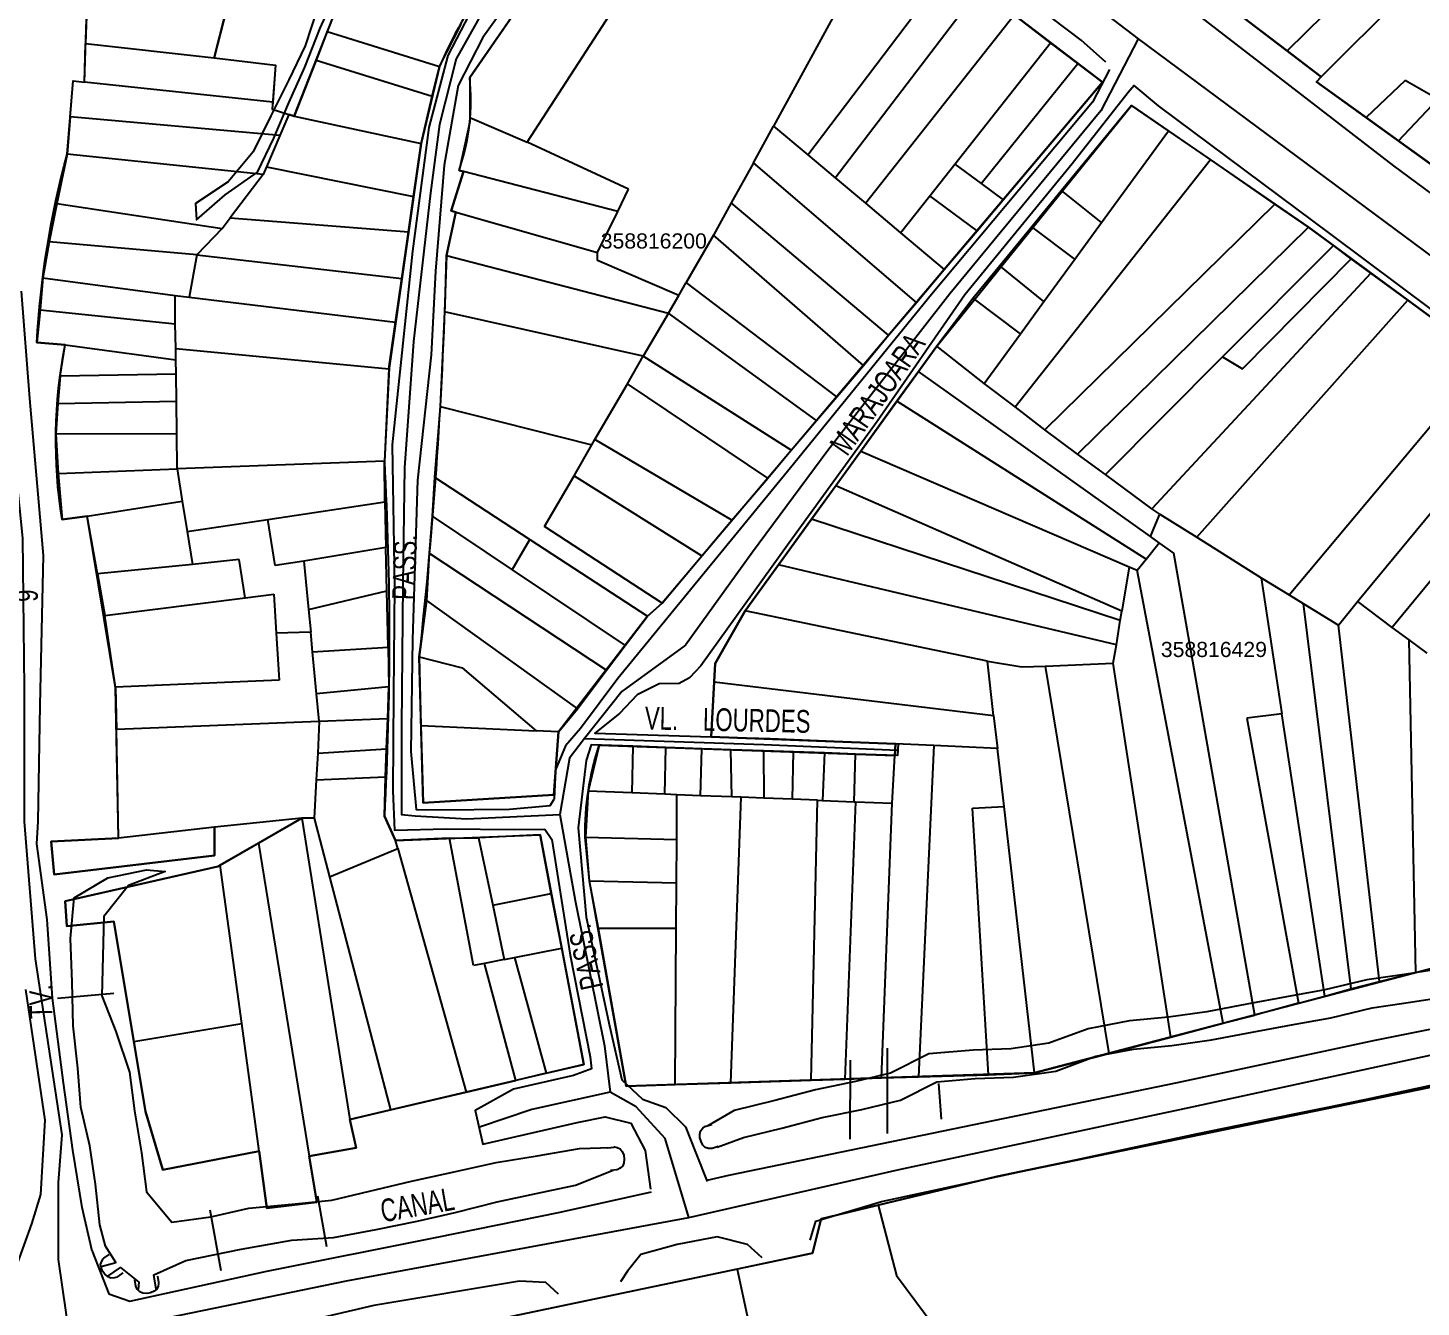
# Model space of a CAD drawing. Extents: x 201512 to 203323, y 4836571 to 4838029.
# Drawn here: x 202866.2 to 203049.9, y 4836913.9 to 4837082.5 of the extents above; entities that cross this region are included whole.
import ezdxf

# ---------------------------------------------------------------- set-up
doc = ezdxf.new("R2010")
doc.units = 0
doc.header["$LTSCALE"] = 1.5
doc.header["$MEASUREMENT"] = 0
for name, color, linetype in [('CD-MALHA-LOTES', 40, 'CONTINUOUS'), ('CD_TXT_QUADRA', 7, 'CONTINUOUS'), ('HD-CANAIS', 7, 'CONTINUOUS'), ('HD-TXT-CANAIS', 7, 'CONTINUOUS'), ('RU-QUADRAS', 6, 'CONTINUOUS'), ('SV-EIXO-RUA-N-PAV', 6, 'CONTINUOUS'), ('SV-EIXO-RUA-PAV', 20, 'CONTINUOUS'), ('SV-ESTIVAS', 7, 'CONTINUOUS'), ('SV-PONTE-BUEIRO', 249, 'CONTINUOUS'), ('SV-RUA-NAO-PAV-S-GUIA-C-GUIA', 7, 'CONTINUOUS'), ('SV-RUA-PAVIM-S-GUIA-C-GUIA', 7, 'CONTINUOUS'), ('SV-TXT-RUA-N-PAV-S-GUIA-C-GUIA', 7, 'CONTINUOUS'), ('SV-TXT-RUA-PAV-S-GUIA-C-GUIA', 7, 'CONTINUOUS')]:
    doc.layers.add(name, color=color, linetype=linetype)
doc.styles.add('3588-16-2D_TXT$0$ARIAL', font='arial.ttf')
doc.styles.add('ARIAL', font='arial.ttf')
doc.styles.add('MONOTXT', font='arial.ttf', dxfattribs={"height": 0.2})

# ---------------------------------------------------------------- blocks, each defined once
blk = doc.blocks.new('COD119', base_point=(202265.52, 4838125.96))
at = {"layer": 'SV-PONTE-BUEIRO'}
blk.add_lwpolyline([(202264.01, 4838123.96), (202264.01, 4838124.793333), (202264.01, 4838124.918333), (202264.135833, 4838125.251667), (202264.3875, 4838125.626667), (202264.765, 4838125.835), (202265.268333, 4838125.96), (202265.771667, 4838125.96), (202266.275, 4838125.835), (202266.6525, 4838125.626667), (202266.904167, 4838125.251667), (202267.03, 4838124.918333), (202267.03, 4838124.793333), (202267.03, 4838123.96)], dxfattribs=at)

msp = doc.modelspace()

# ---------------------------------------------------------------- linework, layer by layer
at = {"layer": 'CD-MALHA-LOTES', "linetype": 'Continuous'}
for p, q in [((203032.23, 4837079.49), (203080.02, 4837126.42)), ((203036.75, 4837076.05), (203084.09, 4837123.41)), ((202979.48, 4837096.99), (202964.55, 4837069.57)), ((202936.26, 4837093), (202924.49, 4837075.98)), ((202969.07, 4837065.77), (202987.86, 4837090.61)), ((202890.8, 4837078.54), (202893.29, 4837088.37)), ((202908.17, 4837088.31), (202905.67, 4837082.03)), ((202932.04, 4837067.45), (202944.99, 4837087.43)), ((202972.68, 4837062.73), (202991.69, 4837087.69)), ((202874.06, 4837086.51), (202873.85, 4837080.46)), ((203024.03, 4837085.74), (203032.23, 4837079.49)), ((202920.5, 4837077.43), (202923.35, 4837082.99)), ((202976.64, 4837059.39), (202996.25, 4837084.23)), ((203001.06, 4837080.55), (202996.25, 4837084.23)), ((202905.67, 4837082.03), (202904.24, 4837078.25)), ((202905.67, 4837082.03), (202920.5, 4837077.43)), ((202873.7, 4837075.35), (202873.85, 4837080.46)), ((202873.85, 4837080.46), (202890.8, 4837078.54)), ((202988.44, 4837064.54), (203001.06, 4837080.55)), ((203004.65, 4837077.8), (203001.06, 4837080.55)), ((203032.23, 4837079.49), (203036.75, 4837076.05)), ((202890.8, 4837078.54), (202898.87, 4837077.6)), ((202898.87, 4837077.6), (202898.51, 4837072.73)), ((202904.24, 4837078.25), (202901.34, 4837070.89)), ((202904.24, 4837078.25), (202919.52, 4837073.49)), ((202991.91, 4837061.98), (203004.65, 4837077.8)), ((203007.89, 4837075.33), (203004.65, 4837077.8)), ((202919.52, 4837073.49), (202920.5, 4837077.43)), ((202924.49, 4837075.98), (202924.49, 4837070.69)), ((203036.75, 4837076.05), (203036.1, 4837075.41)), ((202871.81, 4837070.79), (202872.2, 4837075.51)), ((202872.2, 4837075.51), (202873.7, 4837075.35)), ((202898.51, 4837072.73), (202873.7, 4837075.35)), ((202994.82, 4837059.85), (203007.89, 4837075.33)), ((203036.1, 4837075.41), (203042.65, 4837070.69)), ((203047.79, 4837075.55), (203042.65, 4837070.69)), ((203052.09, 4837073.09), (203047.79, 4837075.55)), ((202898.51, 4837072.73), (202898.46, 4837071.78)), ((202918.08, 4837067.25), (202919.52, 4837073.49)), ((203011.73, 4837072.27), (203002.51, 4837061.06)), ((203016.6, 4837068.94), (203011.73, 4837072.27)), ((203046.91, 4837067.62), (203052.09, 4837073.09)), ((202871.81, 4837070.79), (202871.41, 4837065.88)), ((202899.45, 4837068.33), (202871.81, 4837070.79)), ((202898.46, 4837071.78), (202900.63, 4837071.11)), ((202900.63, 4837071.11), (202899.45, 4837068.33)), ((202901.34, 4837070.89), (202900.63, 4837071.11)), ((202901.34, 4837070.89), (202918.08, 4837067.25)), ((202924.49, 4837070.11), (202923.09, 4837063.72)), ((202924.49, 4837070.69), (202924.49, 4837070.11)), ((202924.49, 4837070.69), (202932.04, 4837067.45)), ((203042.65, 4837070.69), (203046.91, 4837067.62)), ((202899.45, 4837068.33), (202897.69, 4837064.18)), ((202961.9, 4837064.73), (202964.55, 4837069.57)), ((202964.55, 4837069.57), (202969.07, 4837065.77)), ((203007.79, 4837056.86), (203016.6, 4837068.94)), ((203022.15, 4837065.15), (203016.6, 4837068.94)), ((202917.07, 4837060.27), (202918.08, 4837067.25)), ((202945.43, 4837061.23), (202932.04, 4837067.45)), ((203046.91, 4837067.62), (203053.16, 4837063.13)), ((202871.41, 4837065.88), (202870.07, 4837059.35)), ((202897.27, 4837063.18), (202871.41, 4837065.88)), ((202961.9, 4837064.73), (202958.96, 4837059.43)), ((202983.37, 4837046.3), (202961.9, 4837064.73)), ((202969.07, 4837065.77), (202972.68, 4837062.73)), ((202996.37, 4837032.55), (203022.15, 4837065.15)), ((203030.61, 4837059.27), (203022.15, 4837065.15)), ((202897.27, 4837063.18), (202892.9, 4837057.45)), ((202897.69, 4837064.18), (202897.27, 4837063.18)), ((202897.69, 4837064.18), (202917.07, 4837060.27)), ((202923.66, 4837063.57), (202922.06, 4837058.37)), ((202923.09, 4837063.72), (202923.66, 4837063.57)), ((202944.02, 4837058.31), (202923.66, 4837063.57)), ((202985.15, 4837060.37), (202988.44, 4837064.54)), ((202988.44, 4837064.54), (202991.91, 4837061.98)), ((202944.02, 4837058.31), (202945.43, 4837061.23)), ((202972.68, 4837062.73), (202976.64, 4837059.39)), ((202991.91, 4837061.98), (202994.82, 4837059.85)), ((203002.51, 4837061.06), (202998.57, 4837056.26)), ((203007.79, 4837056.86), (203002.51, 4837061.06)), ((202870.07, 4837059.35), (202869.03, 4837054.3)), ((202870.07, 4837059.35), (202891.83, 4837056.06)), ((202916.41, 4837055.62), (202917.07, 4837060.27)), ((202958.96, 4837059.43), (202956.61, 4837055.19)), ((202979.71, 4837041.98), (202958.96, 4837059.43)), ((202976.64, 4837059.39), (202981.28, 4837055.47)), ((202981.28, 4837055.47), (202985.15, 4837060.37)), ((202991.36, 4837055.76), (202985.15, 4837060.37)), ((202991.36, 4837055.76), (202994.82, 4837059.85)), ((203000.32, 4837029.54), (203030.61, 4837059.27)), ((203035.04, 4837056.22), (203030.61, 4837059.27)), ((202891.83, 4837056.06), (202892.9, 4837057.45)), ((202892.9, 4837057.45), (202916.41, 4837055.62)), ((202922.67, 4837058.2), (202921.43, 4837052.5)), ((202922.06, 4837058.37), (202922.67, 4837058.2)), ((202922.67, 4837058.2), (202941.33, 4837052.88)), ((202941.33, 4837052.88), (202944.02, 4837058.31)), ((202891.83, 4837056.06), (202888.53, 4837052.6)), ((202915.52, 4837049.47), (202916.41, 4837055.62)), ((202981.28, 4837055.47), (202987.03, 4837050.64)), ((202987.03, 4837050.64), (202991.36, 4837055.76)), ((202998.57, 4837056.26), (202994.37, 4837051.16)), ((203004.24, 4837052), (202998.57, 4837056.26)), ((203004.24, 4837052), (203007.79, 4837056.86)), ((203004.63, 4837026.33), (203035.04, 4837056.22)), ((203038.34, 4837053.8), (203035.04, 4837056.22)), ((202869.03, 4837054.3), (202868.19, 4837049.54)), ((202888.53, 4837052.6), (202869.03, 4837054.3)), ((202956.61, 4837055.19), (202953.03, 4837048.94)), ((202976.38, 4837038.02), (202956.61, 4837055.19)), ((203023.74, 4837039.14), (203038.34, 4837053.8)), ((203040.69, 4837052.07), (203038.34, 4837053.8)), ((202888.53, 4837052.6), (202887.51, 4837046.99)), ((202888.53, 4837052.6), (202915.52, 4837049.47)), ((202921.43, 4837052.5), (202921.14, 4837045.08)), ((202921.43, 4837052.5), (202950.7, 4837044.91)), ((202941.33, 4837052.72), (202941.33, 4837052.88)), ((202941.33, 4837051.86), (202941.33, 4837052.72)), ((202952.04, 4837047.24), (202941.33, 4837051.86)), ((203000.17, 4837046.42), (203004.24, 4837052)), ((203026.35, 4837037.57), (203040.69, 4837052.07)), ((203043.3, 4837050.19), (203040.69, 4837052.07)), ((202983.37, 4837046.3), (202987.03, 4837050.64)), ((202994.37, 4837051.16), (202990.84, 4837046.87)), ((203000.17, 4837046.42), (202994.37, 4837051.16)), ((203043.3, 4837050.19), (203014.39, 4837019.09)), ((203048.16, 4837046.61), (203043.3, 4837050.19)), ((202868.19, 4837049.54), (202867.84, 4837045.34)), ((202868.19, 4837049.54), (202885.66, 4837047.22)), ((202914.7, 4837043.71), (202915.52, 4837049.47)), ((202952.04, 4837047.24), (202953.03, 4837048.94)), ((202972.87, 4837033.88), (202953.03, 4837048.94)), ((202885.67, 4837043.49), (202885.66, 4837047.22)), ((202885.66, 4837047.22), (202887.51, 4837046.99)), ((202887.51, 4837046.99), (202914.7, 4837043.71)), ((202950.7, 4837044.91), (202952.04, 4837047.24)), ((202979.71, 4837041.98), (202983.37, 4837046.3)), ((202990.84, 4837046.87), (202986.07, 4837040.55)), ((202997.08, 4837042.19), (202990.84, 4837046.87)), ((202997.08, 4837042.19), (203000.17, 4837046.42)), ((203020.33, 4837015.38), (203048.16, 4837046.61)), ((203058.61, 4837038.93), (203048.16, 4837046.61)), ((202867.84, 4837045.34), (202867.41, 4837041.05)), ((202867.84, 4837045.34), (202885.67, 4837043.49)), ((202921.14, 4837045.08), (202920.61, 4837032.59)), ((202947.35, 4837039.22), (202921.14, 4837045.08)), ((202950.7, 4837044.91), (202947.35, 4837039.22)), ((202970.22, 4837030.75), (202950.7, 4837044.91)), ((202885.73, 4837040.23), (202885.67, 4837043.49)), ((202913.84, 4837037.57), (202914.7, 4837043.71)), ((202867.41, 4837041.05), (202871.16, 4837040.73)), ((202870.5, 4837036.59), (202871.16, 4837040.73)), ((202871.16, 4837040.73), (202885.75, 4837038.73)), ((202976.38, 4837038.02), (202979.71, 4837041.98)), ((202992.31, 4837035.63), (202997.08, 4837042.19)), ((202885.73, 4837040.23), (202913.84, 4837037.57)), ((202885.75, 4837038.73), (202885.73, 4837040.23)), ((202945.3, 4837035.6), (202947.35, 4837039.22)), ((202966.88, 4837026.83), (202947.35, 4837039.22)), ((202986.07, 4837040.55), (202983.64, 4837037.19)), ((202992.31, 4837035.63), (202986.07, 4837040.55)), ((203008.31, 4837023.64), (203023.74, 4837039.14)), ((203023.74, 4837039.14), (203026.35, 4837037.57)), ((203032.52, 4837007.75), (203058.61, 4837038.93)), ((202885.78, 4837036.88), (202885.75, 4837038.73)), ((202913.84, 4837037.57), (202913.23, 4837025.41)), ((202972.87, 4837033.88), (202976.38, 4837038.02)), ((202983.64, 4837037.19), (202980.81, 4837033.28)), ((203014.22, 4837015.47), (202983.64, 4837037.19)), ((202870.5, 4837036.59), (202870.2, 4837032.99)), ((202885.78, 4837036.88), (202870.5, 4837036.59)), ((202885.83, 4837033.32), (202885.78, 4837036.88)), ((202941, 4837028.25), (202945.3, 4837035.6)), ((202963.77, 4837023.13), (202945.3, 4837035.6)), ((202996.37, 4837032.55), (202992.31, 4837035.63)), ((202970.22, 4837030.75), (202972.87, 4837033.88)), ((203041.54, 4837006.87), (203064.41, 4837034.63)), ((202870.2, 4837032.99), (202869.93, 4837029.01)), ((202870.2, 4837032.99), (202885.83, 4837033.32)), ((202885.89, 4837029.05), (202885.83, 4837033.32)), ((202920.61, 4837032.59), (202919.82, 4837023.27)), ((202920.61, 4837032.59), (202940.59, 4837027.54)), ((202980.81, 4837033.28), (202976.04, 4837026.7)), ((203013.64, 4837012.46), (202980.81, 4837033.28)), ((203000.32, 4837029.54), (202996.37, 4837032.55)), ((202966.88, 4837026.83), (202970.22, 4837030.75)), ((203046.06, 4837003.48), (203068.99, 4837031.3)), ((202869.93, 4837029.01), (202885.89, 4837029.05)), ((202869.93, 4837029.01), (202870.25, 4837023.77)), ((202885.92, 4837024.37), (202885.89, 4837029.05)), ((202940.59, 4837027.54), (202941, 4837028.25)), ((202959.06, 4837017.62), (202941, 4837028.25)), ((203004.63, 4837026.33), (203000.32, 4837029.54)), ((202938.26, 4837023.47), (202940.59, 4837027.54)), ((202963.77, 4837023.13), (202966.88, 4837026.83)), ((202976.04, 4837026.7), (202972.74, 4837022.14)), ((202976.04, 4837026.7), (203011.4, 4837011.47)), ((203008.31, 4837023.64), (203004.63, 4837026.33)), ((202870.25, 4837023.77), (202885.92, 4837024.37)), ((202913.23, 4837025.41), (202885.92, 4837024.37)), ((202885.92, 4837024.37), (202886.59, 4837020.1)), ((202913.29, 4837020.01), (202913.23, 4837025.41)), ((202870.25, 4837023.77), (202870.74, 4837017.68)), ((202919.82, 4837023.27), (202919.55, 4837018.14)), ((202919.82, 4837023.27), (202932.41, 4837015.06)), ((202934.36, 4837016.77), (202938.26, 4837023.47)), ((202938.26, 4837023.47), (202955.08, 4837012.89)), ((202959.06, 4837017.62), (202963.77, 4837023.13)), ((203014.39, 4837019.09), (203008.31, 4837023.64)), ((202972.74, 4837022.14), (202969.55, 4837017.73)), ((203010.45, 4837005.63), (202972.74, 4837022.14)), ((202874.06, 4837018.14), (202886.59, 4837020.1)), ((202886.59, 4837020.1), (202887.24, 4837016.14)), ((202897.85, 4837017.72), (202913.29, 4837020.01)), ((202913.29, 4837020.01), (202913.44, 4837014.02)), ((203015.47, 4837018.41), (203014.39, 4837019.09)), ((202870.74, 4837017.68), (202874.06, 4837018.14)), ((202875.4, 4837010.54), (202874.06, 4837018.14)), ((202887.24, 4837016.14), (202897.85, 4837017.72)), ((202898.85, 4837011.64), (202897.85, 4837017.72)), ((202919.55, 4837018.14), (202919.13, 4837013.27)), ((202919.55, 4837018.14), (202930.08, 4837011.07)), ((202955.08, 4837012.89), (202959.06, 4837017.62)), ((202969.55, 4837017.73), (202965.21, 4837011.74)), ((203010.25, 4837004.38), (202969.55, 4837017.73)), ((203014.22, 4837015.47), (203015.47, 4837018.41)), ((203015.47, 4837018.41), (203020.33, 4837015.38)), ((202887.24, 4837016.14), (202887.96, 4837011.77)), ((202930.08, 4837011.07), (202932.41, 4837015.06)), ((202932.41, 4837015.06), (202947.91, 4837004.97)), ((202949.87, 4837006.68), (202934.36, 4837016.77)), ((203015.37, 4837014.64), (203014.22, 4837015.47)), ((203020.33, 4837015.38), (203028.84, 4837010.02)), ((202913.44, 4837014.02), (202902.63, 4837012.21)), ((202913.57, 4837008.3), (202913.44, 4837014.02)), ((202919.13, 4837013.27), (202918.79, 4837007.03)), ((202919.13, 4837013.27), (202942.51, 4836997.83)), ((203013.64, 4837012.46), (203015.37, 4837014.64)), ((203017.31, 4837013.28), (203015.37, 4837014.64)), ((203027.98, 4836952.38), (203017.31, 4837013.28)), ((202887.96, 4837011.77), (202875.4, 4837010.54)), ((202894.08, 4837012.41), (202887.96, 4837011.77)), ((202894.88, 4837007.38), (202894.08, 4837012.41)), ((202902.63, 4837012.21), (202898.85, 4837011.64)), ((202902.63, 4837012.21), (202903.24, 4837005.82)), ((202949.87, 4837006.68), (202955.08, 4837012.89)), ((202965.21, 4837011.74), (202960.81, 4837005.66)), ((203009.73, 4837001.18), (202965.21, 4837011.74)), ((203011.4, 4837011.47), (203010.45, 4837005.63)), ((203011.4, 4837011.47), (203012.48, 4837011)), ((203012.48, 4837011), (203013.64, 4837012.46)), ((202875.4, 4837010.54), (202876.37, 4837005.04)), ((202930.08, 4837011.07), (202944.96, 4837001.07)), ((203023.8, 4836951.31), (203012.48, 4837011)), ((203028.84, 4837010.02), (203031.56, 4836992.07)), ((203028.84, 4837010.02), (203032.52, 4837007.75)), ((202894.88, 4837007.38), (202898.64, 4837007.85)), ((202898.64, 4837007.85), (202898.98, 4837002.7)), ((202903.24, 4837005.82), (202913.57, 4837008.3)), ((202913.73, 4837000.86), (202913.57, 4837008.3)), ((203032.52, 4837007.75), (203034.36, 4837006.63)), ((202876.37, 4837005.04), (202894.88, 4837007.38)), ((202903.24, 4837005.82), (202903.52, 4837002.83)), ((202918.79, 4837007.03), (202917.84, 4836999.58)), ((202918.79, 4837007.03), (202938.68, 4836992.74)), ((202947.91, 4837004.97), (202949.87, 4837006.68)), ((203034.36, 4837006.63), (203040.66, 4836955.82)), ((203034.36, 4837006.63), (203039.01, 4837003.79)), ((203039.01, 4837003.79), (203041.54, 4837006.87)), ((203041.54, 4837006.87), (203046.06, 4837003.48)), ((202877.8, 4836995.58), (202876.37, 4837005.04)), ((202944.96, 4837001.07), (202947.91, 4837004.97)), ((202960.81, 4837005.66), (202956.83, 4836998.7)), ((202992.73, 4836999.03), (202960.81, 4837005.66)), ((203009.73, 4837001.18), (203010.25, 4837004.38)), ((203010.25, 4837004.38), (203010.45, 4837005.63)), ((202903.52, 4837002.83), (202898.98, 4837002.7)), ((202898.98, 4837002.7), (202899.38, 4836996.51)), ((202903.78, 4837000.25), (202903.52, 4837002.83)), ((203044.4, 4836956.79), (203039.01, 4837003.79)), ((203046.06, 4837003.48), (203048.29, 4837001.82)), ((202903.78, 4837000.25), (202913.73, 4837000.86)), ((202913.73, 4837000.86), (202913.82, 4836995.66)), ((202942.51, 4836997.83), (202944.96, 4837001.07)), ((203009.33, 4836998.74), (203009.73, 4837001.18)), ((203048.29, 4837001.82), (203049.15, 4836957.99)), ((203048.29, 4837001.82), (203050.67, 4837000.06)), ((202904.29, 4836994.72), (202903.78, 4837000.25)), ((202917.84, 4836999.58), (202923.47, 4836998.13)), ((202917.84, 4836999.58), (202918.06, 4836990.54)), ((202956.83, 4836998.7), (202956.7, 4836996.29)), ((202992.73, 4836999.03), (202997.28, 4836998.27)), ((202993.55, 4836991.86), (202992.73, 4836999.03)), ((203000.35, 4836998.35), (203009.33, 4836998.74)), ((203016.9, 4836949.47), (203009.33, 4836998.74)), ((202923.47, 4836998.13), (202933.23, 4836989.86)), ((202938.68, 4836992.74), (202942.51, 4836997.83)), ((202997.28, 4836998.27), (203000.35, 4836998.35)), ((203000.35, 4836998.35), (203008.73, 4836947.31)), ((202899.38, 4836996.51), (202877.8, 4836995.58)), ((202877.8, 4836995.58), (202877.91, 4836990.04)), ((202913.82, 4836995.66), (202904.29, 4836994.72)), ((202913.68, 4836991.47), (202913.82, 4836995.66)), ((202956.7, 4836996.29), (202956.31, 4836989.03)), ((202956.7, 4836996.29), (202993.55, 4836991.86)), ((202904.65, 4836991.11), (202904.29, 4836994.72)), ((202904.65, 4836991.11), (202913.68, 4836991.47)), ((202913.52, 4836987.49), (202913.68, 4836991.47)), ((202936.19, 4836989.72), (202938.68, 4836992.74)), ((202993.55, 4836991.86), (202994.05, 4836987.51)), ((203031.56, 4836992.07), (203026.94, 4836991.49)), ((203026.94, 4836991.49), (203033.73, 4836953.96)), ((203037.2, 4836954.88), (203031.56, 4836992.07)), ((202877.91, 4836990.04), (202904.65, 4836991.11)), ((202878.2, 4836975.68), (202877.91, 4836990.04)), ((202904.65, 4836991.11), (202904.46, 4836986.9)), ((202918.06, 4836990.54), (202933.23, 4836989.86)), ((202918.06, 4836990.54), (202918.36, 4836980.35)), ((202936.19, 4836989.72), (202933.23, 4836989.86)), ((202935.56, 4836981.42), (202936.19, 4836989.72)), ((202904.46, 4836986.9), (202913.52, 4836987.49)), ((202913.38, 4836983.79), (202913.52, 4836987.49)), ((202941.57, 4836987.96), (202940.11, 4836981.87)), ((202945.99, 4836987.81), (202941.57, 4836987.96)), ((202945.99, 4836987.81), (202945.85, 4836981.65)), ((202950.35, 4836987.65), (202945.99, 4836987.81)), ((202950.19, 4836981.48), (202950.35, 4836987.65)), ((202955.08, 4836987.49), (202950.35, 4836987.65)), ((202954.92, 4836981.29), (202955.08, 4836987.49)), ((202958.89, 4836987.35), (202955.08, 4836987.49)), ((202956.31, 4836989.03), (202980.63, 4836988.13)), ((202980.63, 4836988.13), (202980.54, 4836986.6)), ((202985.65, 4836987.91), (202980.63, 4836988.13)), ((202985.65, 4836987.91), (202983.66, 4836944.23)), ((202994.05, 4836987.51), (202985.65, 4836987.91)), ((202994.92, 4836979.85), (202994.05, 4836987.51)), ((202904.46, 4836986.9), (202904.24, 4836983.4)), ((202963.23, 4836987.2), (202958.89, 4836987.35)), ((202959.06, 4836981.13), (202958.89, 4836987.35)), ((202963.23, 4836987.2), (202963.24, 4836980.97)), ((202967.19, 4836987.06), (202963.23, 4836987.2)), ((202967.02, 4836980.82), (202967.19, 4836987.06)), ((202971.26, 4836986.92), (202967.19, 4836987.06)), ((202971.26, 4836986.92), (202971.01, 4836980.67)), ((202975.33, 4836986.78), (202971.26, 4836986.92)), ((202975.18, 4836980.5), (202975.33, 4836986.78)), ((202980.54, 4836986.6), (202975.33, 4836986.78)), ((202980.17, 4836980.31), (202980.54, 4836986.6)), ((202904.24, 4836983.4), (202913.38, 4836983.79)), ((202913.23, 4836978.59), (202913.38, 4836983.79)), ((202904.24, 4836983.4), (202903.96, 4836978.31)), ((202918.36, 4836980.35), (202935.56, 4836981.42)), ((202940.11, 4836981.87), (202939.73, 4836975.82)), ((202945.85, 4836981.65), (202940.11, 4836981.87)), ((202950.19, 4836981.48), (202945.85, 4836981.65)), ((202951.81, 4836981.41), (202950.19, 4836981.48)), ((202951.78, 4836975.5), (202951.81, 4836981.41)), ((202954.92, 4836981.29), (202951.81, 4836981.41)), ((202959.06, 4836981.13), (202954.92, 4836981.29)), ((202958.9, 4836943.44), (202960.27, 4836981.08)), ((202960.27, 4836981.08), (202959.06, 4836981.13)), ((202963.24, 4836980.97), (202960.27, 4836981.08)), ((202967.02, 4836980.82), (202963.24, 4836980.97)), ((202970.34, 4836980.69), (202967.02, 4836980.82)), ((202969.51, 4836943.77), (202970.34, 4836980.69)), ((202970.34, 4836980.69), (202971.01, 4836980.67)), ((202971.01, 4836980.67), (202975.18, 4836980.5)), ((202975.36, 4836980.49), (202973.93, 4836943.92)), ((202975.18, 4836980.5), (202975.36, 4836980.49)), ((202975.36, 4836980.49), (202980.17, 4836980.31)), ((202978.75, 4836944.1), (202980.17, 4836980.31)), ((202902.34, 4836978.32), (202890.85, 4836977.13)), ((202902.34, 4836978.32), (202896.63, 4836975.05)), ((202902.34, 4836978.32), (202908.67, 4836938.61)), ((202903.96, 4836978.31), (202902.34, 4836978.32)), ((202903.96, 4836978.31), (202905.99, 4836970.58)), ((202914.7, 4836975.38), (202913.23, 4836978.59)), ((202990.75, 4836979.63), (202994.92, 4836979.85)), ((202992.88, 4836944.5), (202990.75, 4836979.63)), ((202998.94, 4836944.76), (202994.92, 4836979.85)), ((202890.85, 4836977.13), (202878.2, 4836975.68)), ((202890.85, 4836973.4), (202890.85, 4836977.13)), ((202878.2, 4836975.68), (202869.29, 4836975.26)), ((202869.29, 4836975.26), (202869.71, 4836970.91)), ((202896.63, 4836975.05), (202891.57, 4836972.12)), ((202896.63, 4836975.05), (202903.33, 4836933.76)), ((202921.82, 4836975.71), (202914.7, 4836975.38)), ((202914.99, 4836974.34), (202914.7, 4836975.38)), ((202921.82, 4836975.71), (202925.63, 4836975.75)), ((202924.99, 4836958.89), (202921.82, 4836975.71)), ((202933.75, 4836976.11), (202925.63, 4836975.75)), ((202925.63, 4836975.75), (202927.52, 4836966.88)), ((202935.23, 4836968.38), (202933.75, 4836976.11)), ((202939.73, 4836975.82), (202951.78, 4836975.5)), ((202939.73, 4836975.82), (202940.25, 4836970.06)), ((202951.74, 4836969.8), (202951.78, 4836975.5)), ((202869.71, 4836970.91), (202890.85, 4836973.4)), ((202905.99, 4836970.58), (202914.99, 4836974.34)), ((202914.99, 4836974.34), (202924, 4836942.23)), ((202891.26, 4836971.95), (202871.16, 4836967.39)), ((202891.57, 4836972.12), (202891.26, 4836971.95)), ((202894.44, 4836951.28), (202891.57, 4836972.12)), ((202905.99, 4836970.58), (202914.05, 4836939.87)), ((202940.25, 4836970.06), (202951.74, 4836969.8)), ((202940.25, 4836970.06), (202941.41, 4836963.84)), ((202951.7, 4836963.84), (202951.74, 4836969.8)), ((202871.16, 4836967.39), (202871.37, 4836964.08)), ((202927.52, 4836966.88), (202935.23, 4836968.38)), ((202936.61, 4836961.18), (202935.23, 4836968.38)), ((202927.52, 4836966.88), (202929.04, 4836959.71)), ((202871.37, 4836964.08), (202877.58, 4836964.7)), ((202877.58, 4836964.7), (202880.2, 4836948.9)), ((202941.41, 4836963.84), (202945.1, 4836943.01)), ((202941.41, 4836963.84), (202951.7, 4836963.84)), ((202951.58, 4836943.22), (202951.7, 4836963.84)), ((202929.04, 4836959.71), (202930.41, 4836959.96)), ((202930.41, 4836959.96), (202936.61, 4836961.18)), ((202930.41, 4836959.96), (202934.58, 4836944.71)), ((202939.55, 4836945.86), (202936.61, 4836961.18)), ((203049.15, 4836957.99), (203059.95, 4836960.85)), ((202926.44, 4836959.17), (202924.99, 4836958.89)), ((202929.04, 4836959.71), (202926.44, 4836959.17)), ((202930.55, 4836943.75), (202926.44, 4836959.17)), ((203040.66, 4836955.82), (203044.4, 4836956.79)), ((203044.4, 4836956.79), (203049.15, 4836957.99)), ((203033.73, 4836953.96), (203037.2, 4836954.88)), ((203037.2, 4836954.88), (203040.66, 4836955.82)), ((203033.73, 4836953.96), (203027.98, 4836952.38)), ((202880.2, 4836948.9), (202894.44, 4836951.28)), ((202896.74, 4836934.42), (202894.44, 4836951.28)), ((203016.9, 4836949.47), (203023.8, 4836951.31)), ((203023.8, 4836951.31), (203027.98, 4836952.38)), ((203092.81, 4836951.42), (203042.24, 4836941.16)), ((202880.2, 4836948.9), (202881.73, 4836939.64)), ((203008.73, 4836947.31), (203016.9, 4836949.47)), ((202998.94, 4836944.76), (203008.73, 4836947.31)), ((202934.58, 4836944.71), (202939.55, 4836945.86)), ((202924, 4836942.23), (202930.55, 4836943.75)), ((202934.58, 4836944.71), (202930.55, 4836943.75)), ((202951.58, 4836943.22), (202958.9, 4836943.44)), ((202958.9, 4836943.44), (202969.51, 4836943.77)), ((202969.51, 4836943.77), (202973.93, 4836943.92)), ((202973.93, 4836943.92), (202978.75, 4836944.1)), ((202978.75, 4836944.1), (202983.66, 4836944.23)), ((202983.66, 4836944.23), (202992.88, 4836944.5)), ((202992.88, 4836944.5), (202998.94, 4836944.76)), ((202914.05, 4836939.87), (202924, 4836942.23)), ((202945.1, 4836943.01), (202951.58, 4836943.22)), ((202908.67, 4836938.61), (202914.05, 4836939.87)), ((203042.24, 4836941.16), (202993.97, 4836931.08)), ((202881.73, 4836939.64), (202884.01, 4836931.98)), ((202909.5, 4836934.89), (202908.67, 4836938.61)), ((202884.01, 4836931.98), (202896.74, 4836934.42)), ((202896.74, 4836934.42), (202897.76, 4836926.91)), ((202903.33, 4836933.76), (202909.5, 4836934.89)), ((202904.32, 4836927.7), (202903.33, 4836933.76)), ((202993.97, 4836931.08), (202978.32, 4836927.33)), ((202897.76, 4836926.91), (202904.32, 4836927.7)), ((202978.32, 4836927.33), (202970.83, 4836925.53)), ((202978.32, 4836927.33), (202980.73, 4836918.03)), ((202970.83, 4836925.53), (202969.69, 4836920.97)), ((202969.69, 4836920.97), (202959.75, 4836918.89)), ((202959.75, 4836918.89), (202883.2, 4836902.85)), ((202959.75, 4836918.89), (202974.27, 4836851.34)), ((202980.73, 4836918.03), (203014.62, 4836872.77))]:
    msp.add_line(p, q, dxfattribs=at)
at = {"layer": 'HD-CANAIS'}
for points in [[(202904.464869, 4837085.225744), (202902.794766, 4837080.163167), (202900.621769, 4837075.647775), (202898.250025, 4837070.931075), (202895.928543, 4837066.164658), (202892.652967, 4837062.192787), (202888.32134, 4837059.365003), (202888.483608, 4837057.214985), (202892.26294, 4837060.489605), (202896.493758, 4837063.466843), (202898.666756, 4837067.982235), (202900.638997, 4837072.646471), (202902.76116, 4837077.311623), (202904.780503, 4837082.476381), (202907.099976, 4837087.59295)], [(202875.904126, 4836919.222567), (202877.822688, 4836919.763007), (202876.473318, 4836921.897648), (202875.700807, 4836924.724707), (202875.170347, 4836930.073978), (202874.391742, 4836935.121593), (202873.21306, 4836940.216786), (202872.83367, 4836945.366887), (202872.201827, 4836950.965656), (202872.068858, 4836956.717545), (202871.835943, 4836962.468822), (202872.354929, 4836967.824507), (202876.787651, 4836970.452814), (202881.878932, 4836971.534418), (202884.329076, 4836971.299272), (202879.49197, 4836969.468869), (202876.26723, 4836965.347239), (202876.097197, 4836960.143757), (202875.977426, 4836954.890559), (202877.853441, 4836950.199815), (202879.633242, 4836944.858177), (202880.312188, 4836939.759931), (202881.193612, 4836934.21271), (202881.872844, 4836929.064441), (202885.194075, 4836925.082857), (202890.337627, 4836925.764592), (202895.378647, 4836926.895912), (202901.022796, 4836927.430636), (202906.31713, 4836927.963222), (202911.257915, 4836929.143953), (202916.797523, 4836930.478414), (202922.437652, 4836931.713442), (202927.977834, 4836932.947859), (202933.370105, 4836933.831208), (202938.961984, 4836934.765801), (202943.11082, 4836934.906334)], [(203053.040495, 4836958.561933), (203047.963348, 4836957.782893), (203042.760495, 4836957.035706), (203037.225093, 4836955.690428), (203032.147972, 4836954.770363), (203026.952726, 4836953.78754), (203021.670252, 4836952.815357), (203016.587532, 4836952.098874), (203011.480544, 4836951.611902), (203006.012166, 4836950.567679), (203000.82984, 4836948.654721), (202995.841784, 4836947.930211), (202990.875906, 4836947.752193), (202985.019092, 4836947.273748), (202979.956147, 4836944.701511), (202975.349313, 4836943.600587), (202970.084323, 4836942.513154), (202964.694251, 4836941.116772), (202959.350556, 4836939.783999), (202955.882829, 4836937.766732)], [(202957.113466, 4836934.972855), (202960.573535, 4836936.219063), (202965.619455, 4836937.477568), (202970.935451, 4836938.854759), (202976.165648, 4836939.935006), (202981.260928, 4836941.152658), (202986.061187, 4836943.591436), (202991.096143, 4836944.002743), (202996.179905, 4836944.184987), (203001.760017, 4836944.995493), (203007.021316, 4836946.937603), (203012.012075, 4836947.890621), (203017.028036, 4836948.368913), (203022.272403, 4836949.108183), (203027.641535, 4836950.096314), (203032.831745, 4836951.078184), (203038.003929, 4836952.015477), (203043.47239, 4836953.344487), (203048.514994, 4836954.068659), (203053.615333, 4836954.851258)], [(202883.138881, 4836916.234014), (202882.83303, 4836918.13029), (202887.06482, 4836920.016751), (202894.355735, 4836921.495328), (202901.034826, 4836922.718978), (202906.545164, 4836923.062314), (202912.136468, 4836924.09695), (202917.577564, 4836925.180691), (202922.568323, 4836926.361727), (202928.107644, 4836927.74621), (202933.248898, 4836928.828119), (202938.439839, 4836929.960355), (202943.410164, 4836931.912894)], [(202876.76883, 4836917.952533), (202878.448283, 4836919.099013), (202880.844598, 4836917.161567), (202880.769428, 4836916.191002)]]:
    msp.add_lwpolyline(points, dxfattribs=at)
at = {"layer": 'RU-QUADRAS', "color": 6, "linetype": 'Continuous'}
for points in [[(203057.7, 4837059.86), (203036.1, 4837075.41), (203036.75, 4837076.05), (202935.89, 4837152.93), (202941.52, 4837166.04), (202936.61, 4837168.2), (202944.71, 4837191.81)], [(202893.29, 4837088.37), (202890.8, 4837078.54), (202898.87, 4837077.6), (202898.46, 4837071.78), (202901.34, 4837070.89), (202910.38, 4837093.93)], [(202883.2, 4836902.85), (202969.69, 4836920.97), (202970.83, 4836925.53), (202993.97, 4836931.08), (203092.81, 4836951.42), (203094.42, 4836946.62), (203144.68, 4836958.16), (203155.79, 4836962.15), (203156.94, 4836961.09), (203160.33, 4836964.02), (203167.46, 4836957.79), (203168.29, 4836958.53), (203175.37, 4836952.41), (203173.64, 4836950.61), (203186.53, 4836939.9), (203188.79, 4836942.4), (203203.19, 4836927.83), (203201.68, 4836926.7), (203202.87, 4836925.29), (203206.7, 4836927.44), (203220.72, 4836915.46), (203225, 4836910.84)]]:
    msp.add_lwpolyline(points, dxfattribs=at)
for points in [[(202917.84, 4836999.58, 0.0212810922), (202921.43, 4837052.5), (202922.67, 4837058.2), (202922.06, 4837058.37), (202923.66, 4837063.57), (202923.09, 4837063.72, 0.1082622075), (202924.49, 4837075.98), (202953, 4837117.21), (203007.89, 4837075.33), (202949.87, 4837006.68), (202947.91, 4837004.97), (202936.19, 4836989.72), (202935.56, 4836981.42), (202918.36, 4836980.35)], [(202939.71, 4836975.84, -0.0847312033), (202941.57, 4836987.96), (202980.54, 4836986.6), (202980.63, 4836988.13), (202956.31, 4836989.03), (202956.83, 4836998.7), (202960.81, 4837005.66), (202986.07, 4837040.55), (203011.73, 4837072.27), (203035.04, 4837056.22), (203089.55, 4837016.2), (203142.49, 4836975.56), (203142.55, 4836973.26), (203117.81, 4836969.12), (203104.95, 4836970.49), (203104.78, 4836972.54), (202998.94, 4836944.76), (202945.1, 4836943.01), (202940.26, 4836970.06)]]:
    msp.add_lwpolyline(points, format="xyb", close=True, dxfattribs=at)
msp.add_lwpolyline([(202928.08, 4837090.5, 0.05828626), (202920.5, 4837077.43), (202918.08, 4837067.25), (202913.85, 4837037.63), (202913.23, 4837025.41, -0.0271962728), (202913.23, 4836978.59), (202914.7, 4836975.38), (202933.75, 4836976.11), (202939.55, 4836945.86), (202908.67, 4836938.61), (202909.5, 4836934.89), (202903.33, 4836933.76), (202904.32, 4836927.7), (202897.76, 4836926.91), (202896.74, 4836934.42), (202884.01, 4836931.98), (202881.73, 4836939.64), (202877.58, 4836964.7), (202871.37, 4836964.08), (202871.16, 4836967.39), (202891.26, 4836971.95), (202902.34, 4836978.32), (202890.85, 4836977.13), (202890.85, 4836973.4), (202869.71, 4836970.91), (202869.29, 4836975.26), (202878.2, 4836975.68), (202877.8, 4836995.5), (202874.06, 4837018.14), (202870.74, 4837017.68, -0.0881957197), (202871.16, 4837040.73), (202867.41, 4837041.05, -0.0515224036), (202871.41, 4837065.88), (202872.2, 4837075.51), (202873.7, 4837075.35), (202874.06, 4837086.51)], format="xyb", dxfattribs=at)
at = {"layer": 'SV-EIXO-RUA-N-PAV'}
for points in [[(202871.786671, 4836909.823342), (202870.272434, 4836920.160338), (202870.272434, 4836930.306399), (202870.75558, 4836936.587293), (202867.252773, 4836959.778288), (202865.803336, 4836977.896253), (202865.803336, 4836995.531072), (202865.561763, 4837015.219261), (202863.146035, 4837039.134974), (202862.179743, 4837062.809115), (202861.696597, 4837088.536625), (202858.797723, 4837116.075931)], [(203012.589158, 4837081.074782), (203007.67511, 4837071.561317), (202987.774203, 4837047.450603), (202971.700394, 4837026.784277), (202961.749941, 4837013.389436), (202952.947617, 4837001.142724), (202944.528002, 4836995.019369), (202939.608008, 4836988.83922), (202937.639227, 4836986.217044), (202936.362165, 4836978.821344), (202938.404646, 4836967.464267), (202942.231744, 4836948.32878), (202942.997163, 4836942.205424)], [(202939.608008, 4836988.83922), (202963.269256, 4836988.053843), (202980.923955, 4836987.313013)], [(202953.387644, 4836925.668191), (202950.268648, 4836936.082068), (202946.441551, 4836940.291875), (202942.997163, 4836942.205424), (202932.664, 4836939.909166), (202925.775225, 4836937.612907)]]:
    msp.add_lwpolyline(points, dxfattribs=at)
at = {"layer": 'SV-EIXO-RUA-PAV'}
for p, q in [((203019.93601, 4836940.324676), (203076.383285, 4836952.604434)), ((202981.11613, 4836932.006131), (203019.93601, 4836940.324676)), ((202953.387644, 4836925.668191), (202981.11613, 4836932.006131)), ((202908.229824, 4836917.349645), (202953.387644, 4836925.668191)), ((202871.786671, 4836909.823342), (202908.229824, 4836917.349645))]:
    msp.add_line(p, q, dxfattribs=at)
for points in [[(202336.603002, 4837593.919686), (202356.528156, 4837577.92104), (202376.772718, 4837560.764632), (202435.836428, 4837517.72928), (202439.204129, 4837515.291828), (202479.216753, 4837486.525645), (202540.035847, 4837440.565762), (202552.894905, 4837430.30586), (202689.957046, 4837327.324036), (202716.628598, 4837305.838619), (202817.904203, 4837230.010896), (202851.951346, 4837203.662215), (202861.948205, 4837195.916379), (202871.727691, 4837188.581765), (202912.88269, 4837157.220154), (202935.6182, 4837139.894866), (202955.436784, 4837124.792382), (203012.589158, 4837081.074782), (203076.368806, 4837033.769686), (203097.363103, 4837018.140419), (203128.179277, 4836995.054169), (203135.904226, 4836988.61406), (203144.788892, 4836981.148304), (203157.104686, 4836968.493468)], [(202955.436784, 4837124.792382), (202946.803009, 4837114.351537), (202935.960594, 4837098.489485), (202926.322891, 4837084.836073), (202922.708752, 4837078.410938), (202920.500112, 4837069.777162), (202919.295399, 4837060.741816), (202917.086759, 4837041.165233), (202915.882046, 4837024.500038), (202915.681261, 4837009.240343), (202915.480476, 4836990.466901), (202915.480476, 4836980.628413), (202915.480476, 4836978.821344), (202917.287545, 4836978.620558), (202924.114251, 4836978.218987), (202936.362165, 4836978.821344)]]:
    msp.add_lwpolyline(points, dxfattribs=at)
at = {"layer": 'SV-ESTIVAS'}
for points in [[(202870.131946, 4836954.604723), (202877.574572, 4836955.250483)], [(202979.580499, 4836936.764824), (202979.565866, 4836948.020019)], [(202974.637129, 4836936.034289), (202974.677351, 4836946.43942)], [(202986.666131, 4836938.658991), (202986.339298, 4836943.359201)], [(202905.652817, 4836921.806274), (202904.464947, 4836928.502163)], [(202890.232224, 4836926.714394), (202891.677427, 4836918.719467)]]:
    msp.add_lwpolyline(points, dxfattribs=at)
at = {"layer": 'SV-RUA-NAO-PAV-S-GUIA-C-GUIA'}
for points in [[(203008.810666, 4837077.009198), (203006.586547, 4837072.693588), (202985.342549, 4837047.351938), (202966.78277, 4837024.527865), (202944.00366, 4836996.725684), (202939.093885, 4836990.142606), (202937.107861, 4836987.879413), (202935.776662, 4836984.719799), (202935.599165, 4836980.816883)], [(203011.27689, 4837073.972836), (203003.884513, 4837064.573272), (202989.740516, 4837047.328789), (202978.192276, 4837030.600402), (202966.589756, 4837014.622035), (202954.938697, 4836998.393255), (202953.448389, 4836996.83342), (202952.103408, 4836996.074849), (202949.454806, 4836996.058665), (202946.564662, 4836994.590323), (202944.229971, 4836992.124906), (202940.996329, 4836989.553949), (202956.31, 4836989.03), (202964.09, 4836988.84), (202980.95, 4836988.11), (202980.9, 4836986.58), (202975.33, 4836986.78), (202971.26, 4836986.92), (202967.19, 4836987.06), (202963.23, 4836987.2), (202958.89, 4836987.35), (202955.08, 4836987.49), (202950.35, 4836987.65), (202945.99, 4836987.81), (202940.487728, 4836987.996729), (202939.817636, 4836985.945055), (202938.769326, 4836977.034469), (202939.836276, 4836965.28547), (202942.917103, 4836950.947555), (202944.557033, 4836943.85424), (202947.27054, 4836941.2696), (202950.325249, 4836940.18775), (202952.938522, 4836937.65252), (202954.358457, 4836934.059506), (202955.77868, 4836930.41647)], [(202874.721147, 4836921.2671), (202873.388812, 4836927.011659), (202872.146087, 4836934.557612), (202870.945583, 4836943.454457), (202869.482289, 4836954.600753), (202868.773194, 4836964.951281), (202867.416452, 4836974.947688), (202867.599406, 4836977.900192), (202867.861357, 4836993.208979), (202868.297647, 4837012.970922), (202866.479669, 4837033.669537), (202865.398936, 4837047.819579)], [(202934.372508, 4836976.857532), (202935.32976, 4836975.512747), (202937.716124, 4836960.270166), (202940.341732, 4836946.879915), (202940.550815, 4836945.280441), (202938.156962, 4836944.415414), (202930.271178, 4836942.616406), (202925.189947, 4836939.784041), (202926.214975, 4836935.338215), (202938.64233, 4836938.215468), (202942.336359, 4836938.938369), (202945.739447, 4836938.108765), (202947.609146, 4836934.518499), (202948.338064, 4836929.420557)], [(202865.927557, 4836955.729572), (202868.475041, 4836938.537059), (202867.881662, 4836928.72883), (202866.704405, 4836924.869828), (202864.687932, 4836919.204852)]]:
    msp.add_lwpolyline(points, dxfattribs=at)
at = {"layer": 'SV-RUA-PAVIM-S-GUIA-C-GUIA'}
for points in [[(202910.828645, 4837152.328021), (202914.389891, 4837149.666619), (202941.096749, 4837128.769925), (202950.534002, 4837121.474139), (202948.056281, 4837117.807284), (202935.211311, 4837100.620762), (202929.267308, 4837091.380119), (202925.004033, 4837085.35125), (202921.592893, 4837078.877376), (202919.098793, 4837069.357674), (202916.9433, 4837053.086869), (202914.241243, 4837027.55838), (202914.54824, 4837008.901496), (202914.429893, 4836994.694103), (202914.353192, 4836981.937645), (202914.582949, 4836976.736606), (202921.378501, 4836976.928202), (202930.374617, 4836976.833102), (202934.372508, 4836976.857532)], [(203008.355161, 4837078.006885), (203005.090221, 4837080.888296), (202974.672967, 4837103.913328), (202954.346355, 4837118.99626), (202953.295473, 4837119.239956), (202951.156369, 4837117.526087), (202938.125862, 4837097.837256), (202926.226945, 4837081.256797), (202922.964865, 4837074.933905), (202921.126165, 4837064.417737), (202919.956936, 4837050.45404), (202919.42071, 4837039.395573), (202917.616467, 4837022.876797), (202916.937487, 4837001.862784), (202916.722351, 4836987.104541), (202917.41594, 4836979.455186), (202920.364672, 4836979.423181), (202929.709454, 4836979.530306), (202935.104023, 4836980.013481), (202935.599165, 4836980.816883)], [(203055.575622, 4837057.466335), (203046.315, 4837064.332311), (203021.467216, 4837083.489543), (203002.996233, 4837097.433275), (202983.088538, 4837112.492993)], [(202955.794552, 4836930.601572), (202958.622296, 4836931.284245), (203017.773001, 4836943.501255), (203043.828227, 4836949.063004), (203072.281613, 4836954.739453), (203094.442628, 4836959.627101), (203113.162067, 4836963.343178), (203126.63772, 4836966.426931), (203134.770501, 4836968.727683), (203138.054404, 4836971.248924), (203140.432177, 4836974.915168), (203139.755242, 4836979.663263), (203135.43741, 4836983.138523), (203128.055106, 4836989.396372), (203111.700244, 4837000.351625), (203111.400402, 4837000.349793), (203100.060132, 4837008.334279), (203085.855285, 4837019.102576), (203066.078096, 4837034.238889), (203055.989176, 4837041.880857), (203038.071061, 4837055.277709), (203015.28483, 4837072.246504), (203012.071012, 4837074.928135), (203011.27689, 4837073.972836)], [(202969.366329, 4836922.695834), (202970.101576, 4836925.201501), (202978.782345, 4836927.805743), (203020.310733, 4836936.713568), (203029.29565, 4836938.569316), (203041.07622, 4836940.942383), (203057.348099, 4836944.44341), (203070.377148, 4836946.974175), (203074.827959, 4836946.451114), (203077.389249, 4836944.265732), (203084.572818, 4836946.510661)], [(202874.721147, 4836921.2671), (202876.90246, 4836915.627775), (202879.656753, 4836914.644135), (202897.725099, 4836918.606352), (202919.988645, 4836923.044414), (202936.411307, 4836926.396292), (202948.470699, 4836929.049908)], [(202963.032885, 4836920.356053), (202961.12355, 4836922.145231), (202957.119917, 4836923.121236), (202951.828167, 4836922.138455), (202947.038164, 4836920.808574), (202945.301721, 4836918.59693), (202944.360262, 4836917.19052)], [(202936.173487, 4836915.589766), (202934.515456, 4836917.130363), (202931.066127, 4836917.309379), (202911.84408, 4836914.090466), (202899.267091, 4836911.162275), (202875.309322, 4836905.86346), (202874.366714, 4836904.657137), (202874.373031, 4836903.556659)]]:
    msp.add_lwpolyline(points, dxfattribs=at)

# ---------------------------------------------------------------- block references
at = {"layer": 'SV-PONTE-BUEIRO'}
for p, rotation in [((202954.909794, 4836935.931701, 2.589805), 106), ((202944.82732, 4836933.643041, 2.589805), 278), ((202876.245345, 4836918.404977, 2.589805), 127), ((202882.149469, 4836915.719747, 2.589805), 189)]:
    msp.add_blockref('COD119', p, dxfattribs=dict(at, rotation=rotation))

# ---------------------------------------------------------------- texts
at = {"layer": 'CD_TXT_QUADRA', "color": 7, "linetype": 'Continuous', "style": 'MONOTXT'}
for s, p in [('358816200', (202941.76, 4837053.42)), ('358816429', (203015.6, 4836999.57))]:
    msp.add_text(s, height=2, dxfattribs=at).set_placement(p)
at = {"layer": 'HD-TXT-CANAIS', "style": 'ARIAL', "width": 0.7}
msp.add_text('CANAL', height=3, rotation=10, dxfattribs=at).set_placement((202913.0184, 4836925.033451))
at = {"layer": 'SV-TXT-RUA-N-PAV-S-GUIA-C-GUIA', "width": 0.7}
for s, rotation, style, p in [('MARAJOARA', 55, 'ARIAL', (202974.224613, 4837025.917869)), ('9', 91, 'ARIAL', (202867.560974, 4837006.864279)), ('VL.    LOURDES', 358.78592023, '3588-16-2D_TXT$0$ARIAL', (202947.542227, 4836990.029931)), ('PASS. ', 102, 'ARIAL', (202942.134356, 4836956.085093)), ('TV.', 91, 'ARIAL', (202869.47545, 4836951.89148))]:
    msp.add_text(s, height=3, rotation=rotation, dxfattribs=dict(at, style=style)).set_placement(p)
at = {"layer": 'SV-TXT-RUA-PAV-S-GUIA-C-GUIA', "style": 'ARIAL', "width": 0.7}
msp.add_text('PASS.', height=3, rotation=88, dxfattribs=at).set_placement((202917.246174, 4837007.04661))

doc.saveas('drawing.dxf')
